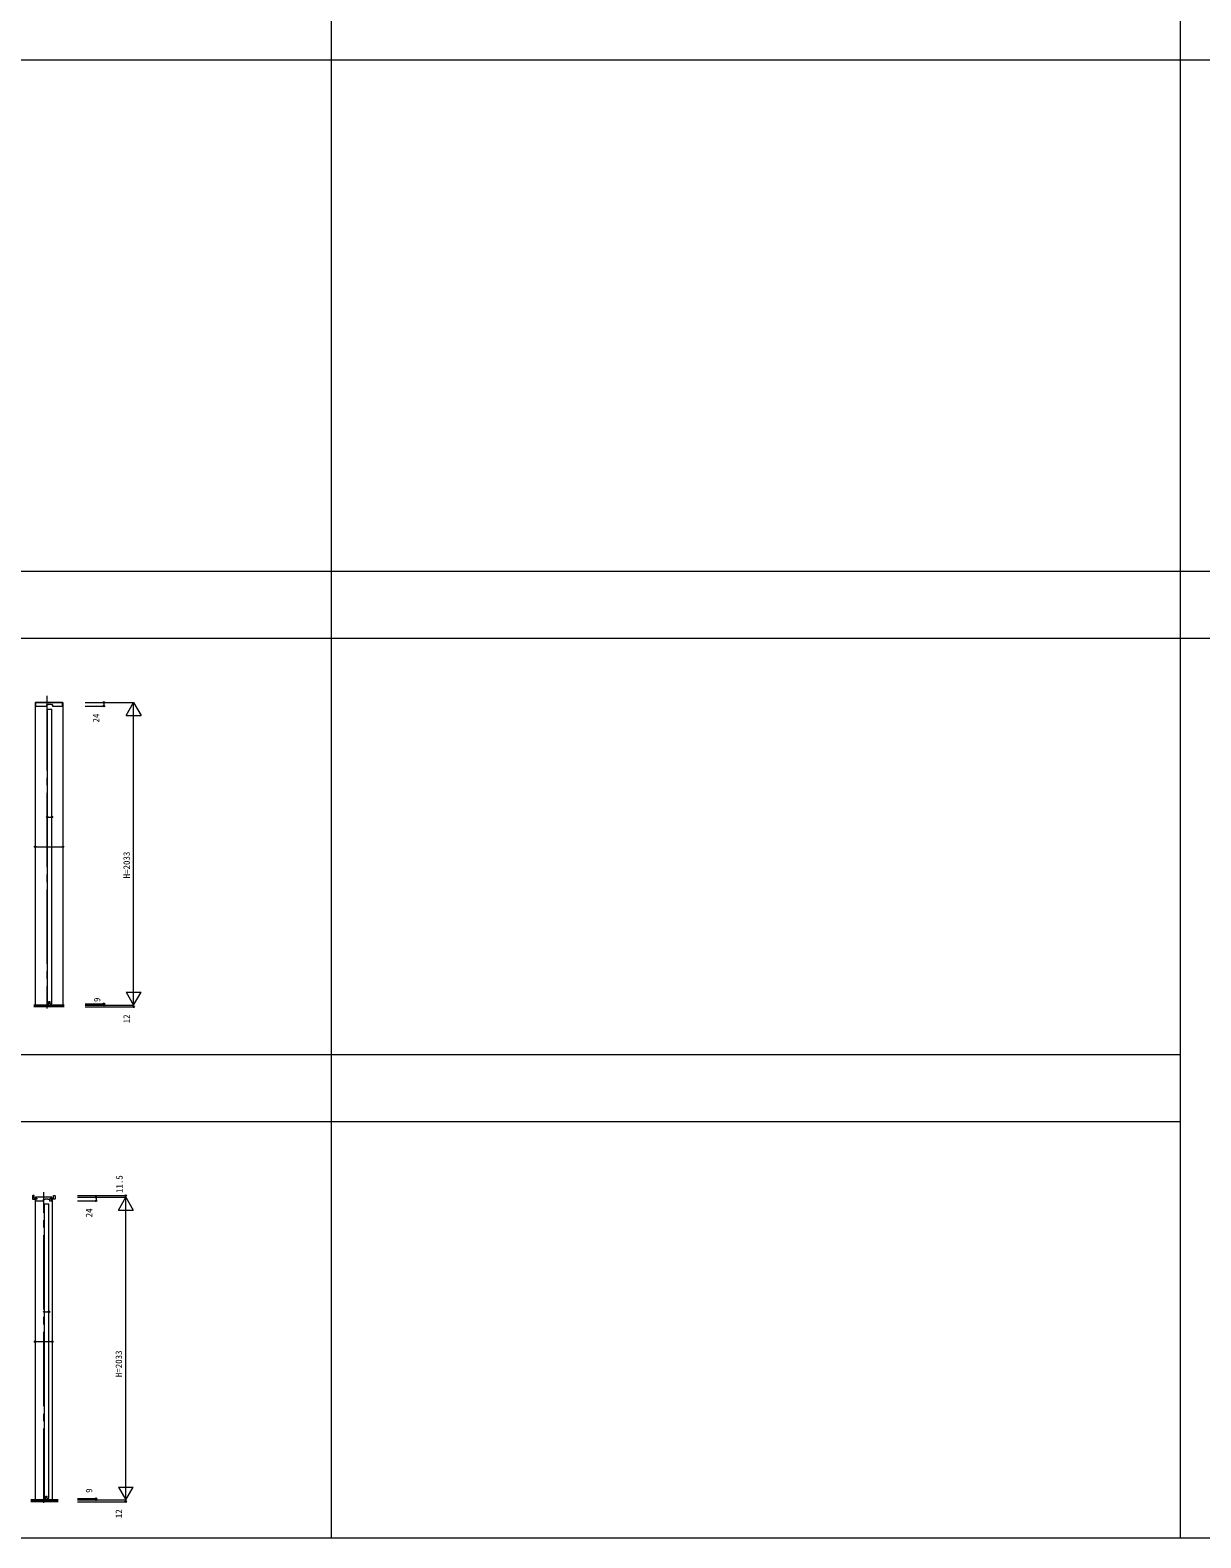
# Model space of a CAD drawing. Units: millimetres, scale not verified. Extents: x -14341 to 14341, y -10000 to 10000.
# Drawn here: x 735 to 8596, y -10000 to 130 of the extents above; entities that cross this region are included whole.
import ezdxf
from ezdxf.enums import TextEntityAlignment as Align

# ---------------------------------------------------------------- set-up
doc = ezdxf.new("R2010")
doc.units = ezdxf.units.MM
doc.header["$LTSCALE"] = 50
doc.linetypes.add('USER1', pattern=[13, 10, -1, 1, -1])
for name, color, linetype, lineweight in [('0-1_YKK_F1', 7, 'Continuous', 18), ('0-3_YKK_N1', 2, 'Continuous', 18), ('0-4_YKK_B1', 4, 'Continuous', 18), ('0-5_YKK_Z1', 7, 'Continuous', 18)]:
    doc.layers.add(name, color=color, linetype=linetype, lineweight=lineweight)
doc.styles.add('ＭＳ ゴシック', font='')
doc.styles.get('ＭＳ ゴシック').set_extended_font_data('MS Gothic')

msp = doc.modelspace()

# ---------------------------------------------------------------- linework, layer by layer
at = {"layer": '0-1_YKK_F1'}
for p, q in [((2759.49, -10000), (2759.49, 9500)), ((8459.49, -10000), (8459.49, 9500)), ((-14340.51, -70), (14159.49, -70)), ((-14340.51, -3505), (14159.49, -3505)), ((-14340.51, -3955), (14159.49, -3955)), ((-14340.51, -6752.5), (8459.49, -6752.5)), ((-14340.51, -7202.5), (8459.49, -7202.5)), ((-14340.51, -10000), (14340.51, -10000))]:
    msp.add_line(p, q, dxfattribs=at)
at = {"layer": '0-3_YKK_N1'}
for p, q in [((1104.74, -4387.5), (1429.74, -4387.5)), ((1104.74, -4411.5), (1229.74, -4411.5)), ((1229.74, -4387.5), (1229.74, -4411.5)), ((1379.74, -4474.1), (1429.74, -4387.5)), ((1429.74, -6420.5), (1429.74, -4387.5)), ((1429.74, -4387.5), (1479.74, -4474.1)), ((1379.74, -4474.1), (1479.74, -4474.1)), ((850.74, -5156.88), (880.74, -5156.88)), ((768.74, -5356.88), (954.74, -5356.88)), ((1379.74, -6333.9), (1479.74, -6333.9)), ((1379.74, -6333.9), (1429.74, -6420.5)), ((1429.74, -6420.5), (1479.74, -6333.9)), ((1104.74, -6420.5), (1429.74, -6420.5)), ((1104.74, -6432.5), (1429.74, -6432.5)), ((1429.74, -6420.5), (1429.74, -6432.5)), ((1052.24, -7700.51), (1377.24, -7700.51)), ((1052.24, -7712.01), (1377.24, -7712.01)), ((1052.24, -7736.01), (1177.24, -7736.01)), ((1177.24, -7712.01), (1177.24, -7736.01)), ((1327.24, -7798.62), (1377.24, -7712.01)), ((1327.24, -7798.62), (1427.24, -7798.62)), ((1377.24, -7712.01), (1377.24, -7700.51)), ((1377.24, -9745.01), (1377.24, -7712.01)), ((1377.24, -7712.01), (1427.24, -7798.62)), ((830.24, -8481.39), (860.24, -8481.39)), ((768.74, -8681.39), (883.74, -8681.39)), ((1327.24, -9658.41), (1427.24, -9658.41)), ((1327.24, -9658.41), (1377.24, -9745.01)), ((1377.24, -9745.01), (1427.24, -9658.41)), ((1052.24, -9736.01), (1177.24, -9736.01)), ((1052.24, -9745.01), (1377.24, -9745.01)), ((1052.24, -9757.01), (1377.24, -9757.01)), ((1177.24, -9736.01), (1177.24, -9745.01)), ((1377.24, -9745.01), (1377.24, -9757.01))]:
    msp.add_line(p, q, dxfattribs=at)
msp.add_lwpolyline([(1104.74, -6411.5), (1229.74, -6411.5), (1229.74, -6420.5)], dxfattribs=at)
for centre in [(1229.74, -4387.5), (1229.74, -4411.5), (850.74, -5156.88), (880.74, -5156.88), (768.74, -5356.88), (954.74, -5356.88), (1229.74, -6411.5), (1229.74, -6420.5), (1429.74, -6432.5), (1377.24, -7700.51), (1177.24, -7712.01), (1177.24, -7736.01), (830.24, -8481.39), (860.24, -8481.39), (768.74, -8681.39), (883.74, -8681.39), (1177.24, -9736.01), (1177.24, -9745.01), (1377.24, -9757.01)]:
    msp.add_circle(centre, 5, dxfattribs=at)
at = {"layer": '0-4_YKK_B1'}
for p, q in [((768.74, -4387.5), (954.74, -4387.5)), ((768.74, -4387.5), (768.74, -6420.5)), ((794.24, -4387.5), (781.74, -4387.5)), ((850.74, -4431.5), (880.74, -4431.5)), ((850.74, -6411.5), (850.74, -4431.5)), ((880.74, -6411.5), (880.74, -4431.5)), ((885.44, -4402.3), (885.44, -4411)), ((885.94, -4411.5), (950.24, -4411.5)), ((897.44, -4387.3), (897.44, -4387.5)), ((899.24, -4387.5), (941.74, -4387.5)), ((954.74, -4387.5), (954.74, -6420.5)), ((850.74, -6411.5), (861.24, -6411.5)), ((870.24, -6411.5), (870.24, -6395.5)), ((870.24, -6411.5), (880.74, -6411.5)), ((750.25, -7702.51), (750.25, -7722.51)), ((768.74, -7724.51), (768.74, -9745.01)), ((830.24, -7756.01), (860.24, -7756.01)), ((830.24, -9736.01), (830.24, -7756.01)), ((860.24, -9736.01), (860.24, -7756.01)), ((883.74, -7724.51), (883.74, -9745.01)), ((902.24, -7702.51), (902.24, -7722.51)), ((849.74, -9736.01), (849.74, -9720.01)), ((830.24, -9736.01), (840.74, -9736.01)), ((849.74, -9736.01), (860.24, -9736.01))]:
    msp.add_line(p, q, dxfattribs=at)
for points in [[(952.24, -4409.5), (952.24, -4387.5), (771.24, -4387.5), (771.24, -4409.5)], [(773.24, -4411.5), (845.54, -4411.5), (846.04, -4411), (846.04, -4402.3)], [(848.04, -4400.3), (856.24, -4400.3), (856.24, -4397.5), (875.24, -4397.5), (875.24, -4400.3), (883.44, -4400.3)], [(861.24, -6411.5), (861.24, -6395.5), (870.24, -6395.5)], [(761.25, -7717.51), (761.25, -7700.51), (752.25, -7700.51)], [(752.25, -7724.51), (775.25, -7724.51), (775.25, -7717.51), (761.25, -7717.51)], [(881.24, -7734.01), (881.24, -7725.01), (874.24, -7725.01), (871.74, -7725.01), (871.74, -7717.31), (880.24, -7717.31), (881.24, -7716.31), (881.24, -7712.01), (771.24, -7712.01), (771.24, -7716.31), (772.24, -7717.31), (780.74, -7717.31), (780.74, -7725.01), (778.24, -7725.01), (771.24, -7725.01), (771.24, -7734.01)], [(773.24, -7736.01), (825.04, -7736.01), (825.54, -7735.51), (825.54, -7726.81)], [(827.54, -7724.81), (835.74, -7724.81), (835.74, -7722.01), (854.74, -7722.01), (854.74, -7724.81), (862.94, -7724.81)], [(864.94, -7726.81), (864.94, -7735.51), (865.44, -7736.01), (879.24, -7736.01)], [(900.24, -7724.51), (877.24, -7724.51), (877.24, -7717.51), (891.24, -7717.51)], [(891.24, -7717.51), (891.24, -7700.51), (900.24, -7700.51)], [(840.74, -9736.01), (840.74, -9720.01), (849.74, -9720.01)]]:
    msp.add_lwpolyline(points, dxfattribs=at)
for centre, start, end in [((773.24, -4409.5), 180, 270), ((848.04, -4402.3), 90, 180), ((883.44, -4402.3), 0, 90), ((950.24, -4409.5), 270, 0), ((752.25, -7702.51), 90, 180), ((752.25, -7722.51), 180, 270), ((773.24, -7734.01), 180, 270), ((827.54, -7726.81), 90, 180), ((862.94, -7726.81), 0, 90), ((879.24, -7734.01), 270, 0), ((900.24, -7702.51), 0, 90), ((900.24, -7722.51), 270, 0)]:
    msp.add_arc(centre, 2, start, end, dxfattribs=at)
at = {"layer": '0-5_YKK_Z1', "linetype": 'USER1'}
for p, q in [((846.74, -4343.5), (846.74, -6442.38)), ((826.24, -9765.74), (826.24, -7678.01))]:
    msp.add_line(p, q, dxfattribs=at)
at = {"layer": '0-5_YKK_Z1'}
for p, q in [((849.24, -6420.5), (759.72, -6420.5)), ((963.79, -6432.5), (759.72, -6432.5)), ((963.79, -6420.5), (849.24, -6420.5)), ((923.29, -9745.01), (739.22, -9745.01)), ((739.22, -9748.01), (923.29, -9748.01)), ((739.22, -9751.01), (923.29, -9751.01)), ((739.22, -9754.01), (923.29, -9754.01)), ((923.29, -9757.01), (739.22, -9757.01))]:
    msp.add_line(p, q, dxfattribs=at)
for points in [[(759.72, -6423.5), (849.24, -6423.5), (963.79, -6423.5)], [(759.72, -6426.5), (849.24, -6426.5), (963.79, -6426.5)], [(759.72, -6429.5), (849.24, -6429.5), (963.79, -6429.5)]]:
    msp.add_lwpolyline(points, dxfattribs=at)

# ---------------------------------------------------------------- texts
at = {"layer": '0-3_YKK_N1', "color": 7, "style": 'ＭＳ ゴシック'}
for s, p in [('24', (1212.87, -4522.03)), ('H=2033', (1417.74, -5569)), ('9', (1218.99, -6399.99)), ('12', (1417.74, -6543.16)), ('11.5', (1369.02, -7683.14)), ('24', (1165.24, -7846.55)), ('H=2033', (1365.24, -8920.48)), ('9', (1165.24, -9697.86)), ('12', (1365.24, -9867.67))]:
    msp.add_text(s, height=43.99, rotation=90, dxfattribs=at).set_placement(p, align=Align.BOTTOM_LEFT)

doc.saveas('drawing.dxf')
